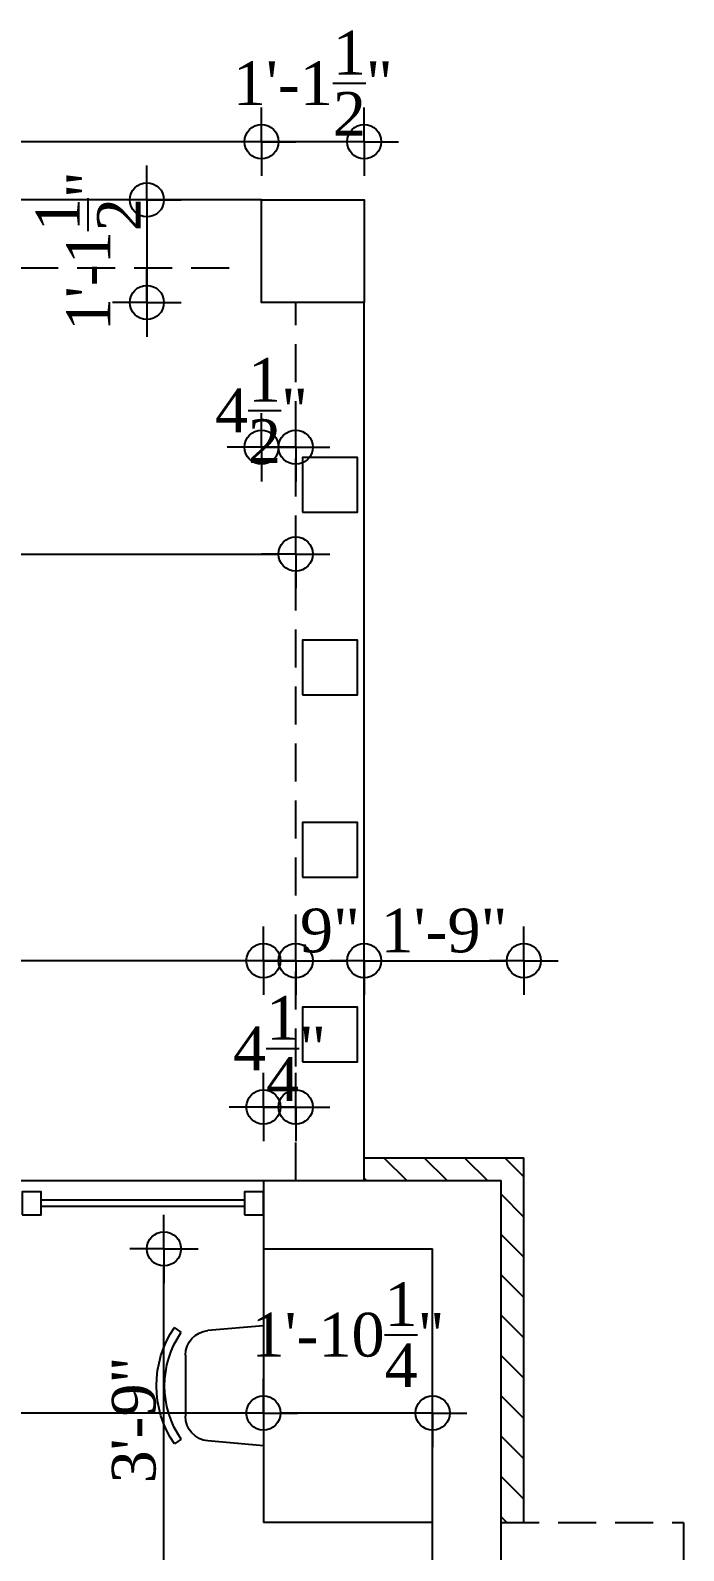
# Model space of a CAD drawing. Extents: x -4781 to 3971, y -2954 to -1072.
# Drawn here: x -2545.1 to -2459.2, y -1891.3 to -1691.4 of the extents above; entities that cross this region are included whole.
import ezdxf

# ---------------------------------------------------------------- set-up
doc = ezdxf.new("R2010")
doc.units = 0
doc.header["$LTSCALE"] = 20
doc.header["$MEASUREMENT"] = 0
doc.header["$PDMODE"] = 34
doc.linetypes.add('HIDDEN', pattern=[0.375, 0.25, -0.125])
doc.layers.get('0').update_dxf_attribs({"linetype": 'CONTINUOUS'})
doc.layers.get('DEFPOINTS').update_dxf_attribs({"linetype": 'CONTINUOUS'})
for name, color, linetype in [('CABINET', 1, 'CONTINUOUS'), ('DIMLINE', 254, 'CONTINUOUS'), ('FURN', 10, 'CONTINUOUS'), ('glass', 4, 'CONTINUOUS'), ('Roof lilne', 31, 'CONTINUOUS'), ('wall', 13, 'CONTINUOUS')]:
    doc.layers.add(name, color=color, linetype=linetype)
doc.styles.add('DIMTEXT', font='times_1.ttf')
doc.dimstyles.new('ARCH_48_0', dxfattribs={"dimtxt": 5.75, "dimasz": 2.25, "dimexe": 0.25, "dimexo": 0, "dimgap": 1, "dimtad": 1, "dimzin": 3, "dimdsep": 46, "dimlunit": 4, "dimtxsty": 'DIMTEXT', "dimblk": 'BLK', "dimcen": 0, "dimdle": 0.09375, "dimse1": 1, "dimse2": 1, "dimclrd": 254, "dimclrt": 3, "dimadec": 1, "dimazin": 0, "dimtfac": 1, "dimtix": 1, "dimtmove": 2, "dimatfit": 3, "dimldrblk": 'NONE', "dimfxl": 0.25, "dimtvp": 1.4625, "dimtolj": 1, "dimtzin": 15, "dimarcsym": 0})

# ---------------------------------------------------------------- blocks, each defined once
blk = doc.blocks.new('BLK')
for q in [(0, 2), (-2, 0), (2, 0), (0, -2)]:
    blk.add_line((0, 0), q)
blk.add_circle((0, 0), 1)
blk = doc.blocks.new('*D410')
at = {"layer": 'DEFPOINTS', "color": 0, "lineweight": -2, "transparency": 16777216}
for p in [(-2616.8, -1851.65), (-2527.55, -1851.65), (-2492.21, -1896.65)]:
    blk.add_point(p, dxfattribs=at)
at = {"layer": 'DIMLINE', "color": 254, "lineweight": -2, "transparency": 16777216}
blk.add_line((-2527.55, -1894.4), (-2527.55, -1853.9), dxfattribs=at)
at = {"layer": 'DIMLINE', "color": 254, "lineweight": -2, "transparency": 16777216, "xscale": 2.25, "yscale": 2.25, "zscale": 2.25}
for p, rotation in [((-2527.55, -1851.65), 90), ((-2527.55, -1896.65), 270)]:
    blk.add_blockref('BLK', p, dxfattribs=dict(at, rotation=rotation))
at = {"layer": 'DIMLINE', "color": 3, "lineweight": -2, "transparency": 16777216, "insert": (-2531.48, -1874.15), "char_height": 5.75, "attachment_point": 5, "rotation": 90, "style": 'DIMTEXT'}
blk.add_mtext('\\A1;3\'-9"', dxfattribs=at)
blk = doc.blocks.new('_None')
blk = doc.blocks.new('*D411')
at = {"layer": 'DEFPOINTS', "color": 0, "lineweight": -2, "transparency": 16777216}
for p in [(-2514.46, -1850.13), (-2514.46, -1873.25), (-2492.21, -1890.49)]:
    blk.add_point(p, dxfattribs=at)
at = {"layer": 'DIMLINE', "color": 254, "lineweight": -2, "transparency": 16777216}
blk.add_line((-2494.46, -1873.25), (-2512.21, -1873.25), dxfattribs=at)
at = {"layer": 'DIMLINE', "color": 254, "lineweight": -2, "transparency": 16777216, "xscale": 2.25, "yscale": 2.25, "zscale": 2.25, "rotation": 180}
blk.add_blockref('BLK', (-2514.46, -1873.25), dxfattribs=at)
at = {"layer": 'DIMLINE', "color": 254, "lineweight": -2, "transparency": 16777216, "xscale": 2.25, "yscale": 2.25, "zscale": 2.25}
blk.add_blockref('BLK', (-2492.21, -1873.25), dxfattribs=at)
at = {"layer": 'DIMLINE', "color": 3, "lineweight": -2, "transparency": 16777216, "insert": (-2503.33, -1862.94), "char_height": 5.75, "attachment_point": 5, "style": 'DIMTEXT'}
blk.add_mtext('\\A1;1\'-10{\\H1.000000x;\\S1/4;}"', dxfattribs=at)
blk = doc.blocks.new('*D412')
at = {"layer": 'DEFPOINTS', "color": 0, "lineweight": -2, "transparency": 16777216}
for p in [(-2514.46, -1847.15), (-2607.95, -1851.65), (-2607.95, -1873.25)]:
    blk.add_point(p, dxfattribs=at)
at = {"layer": 'DIMLINE', "color": 254, "lineweight": -2, "transparency": 16777216}
blk.add_line((-2516.71, -1873.25), (-2605.7, -1873.25), dxfattribs=at)
at = {"layer": 'DIMLINE', "color": 254, "lineweight": -2, "transparency": 16777216, "xscale": 2.25, "yscale": 2.25, "zscale": 2.25, "rotation": 180}
blk.add_blockref('BLK', (-2607.95, -1873.25), dxfattribs=at)
at = {"layer": 'DIMLINE', "color": 254, "lineweight": -2, "transparency": 16777216, "xscale": 2.25, "yscale": 2.25, "zscale": 2.25}
blk.add_blockref('BLK', (-2514.46, -1873.25), dxfattribs=at)
at = {"layer": 'DIMLINE', "color": 3, "lineweight": -2, "transparency": 16777216, "insert": (-2561.2, -1865.5), "char_height": 5.75, "attachment_point": 5, "style": 'DIMTEXT'}
blk.add_mtext('\\A1;7\'-9{\\H1.000000x;\\S1/2;}"', dxfattribs=at)
blk = doc.blocks.new('*D432')
at = {"layer": 'DEFPOINTS', "color": 0, "lineweight": -2, "transparency": 16777216}
for p in [(-2607.95, -1813.74), (-2514.46, -1842.65), (-2607.95, -1847.15)]:
    blk.add_point(p, dxfattribs=at)
at = {"layer": 'DIMLINE', "color": 254, "lineweight": -2, "transparency": 16777216}
blk.add_line((-2516.71, -1813.74), (-2605.7, -1813.74), dxfattribs=at)
at = {"layer": 'DIMLINE', "color": 254, "lineweight": -2, "transparency": 16777216, "xscale": 2.25, "yscale": 2.25, "zscale": 2.25, "rotation": 180}
blk.add_blockref('BLK', (-2607.95, -1813.74), dxfattribs=at)
at = {"layer": 'DIMLINE', "color": 254, "lineweight": -2, "transparency": 16777216, "xscale": 2.25, "yscale": 2.25, "zscale": 2.25}
blk.add_blockref('BLK', (-2514.46, -1813.74), dxfattribs=at)
at = {"layer": 'DIMLINE', "color": 3, "lineweight": -2, "transparency": 16777216, "insert": (-2561.2, -1805.98), "char_height": 5.75, "attachment_point": 5, "style": 'DIMTEXT'}
blk.add_mtext('\\A1;7\'-9{\\H1.000000x;\\S1/2;}"', dxfattribs=at)
blk = doc.blocks.new('*D433')
at = {"layer": 'DEFPOINTS', "color": 0, "lineweight": -2, "transparency": 16777216}
for p in [(-2501.21, -1813.74), (-2510.21, -1817.66), (-2501.21, -1820.18)]:
    blk.add_point(p, dxfattribs=at)
at = {"layer": 'DIMLINE', "color": 254, "lineweight": -2, "transparency": 16777216}
blk.add_line((-2507.96, -1813.74), (-2503.46, -1813.74), dxfattribs=at)
at = {"layer": 'DIMLINE', "color": 254, "lineweight": -2, "transparency": 16777216, "xscale": 2.25, "yscale": 2.25, "zscale": 2.25, "rotation": 180}
blk.add_blockref('BLK', (-2510.21, -1813.74), dxfattribs=at)
at = {"layer": 'DIMLINE', "color": 254, "lineweight": -2, "transparency": 16777216, "xscale": 2.25, "yscale": 2.25, "zscale": 2.25}
blk.add_blockref('BLK', (-2501.21, -1813.74), dxfattribs=at)
at = {"layer": 'DIMLINE', "color": 3, "lineweight": -2, "transparency": 16777216, "insert": (-2505.71, -1809.8), "char_height": 5.75, "attachment_point": 5, "style": 'DIMTEXT'}
blk.add_mtext('\\A1;9"', dxfattribs=at)
blk = doc.blocks.new('*D437')
at = {"layer": 'DEFPOINTS', "color": 0, "lineweight": -2, "transparency": 16777216}
for p in [(-2514.71, -1706), (-2514.71, -1713.65), (-2501.21, -1713.65)]:
    blk.add_point(p, dxfattribs=at)
at = {"layer": 'DIMLINE', "color": 254, "lineweight": -2, "transparency": 16777216}
for p, q in [((-2516.96, -1706), (-2519.21, -1706)), ((-2501.21, -1706), (-2514.71, -1706)), ((-2498.96, -1706), (-2496.71, -1706))]:
    blk.add_line(p, q, dxfattribs=at)
at = {"layer": 'DIMLINE', "color": 254, "lineweight": -2, "transparency": 16777216, "xscale": 2.25, "yscale": 2.25, "zscale": 2.25}
blk.add_blockref('BLK', (-2514.71, -1706), dxfattribs=at)
at = {"layer": 'DIMLINE', "color": 254, "lineweight": -2, "transparency": 16777216, "xscale": 2.25, "yscale": 2.25, "zscale": 2.25, "rotation": 180}
blk.add_blockref('BLK', (-2501.21, -1706), dxfattribs=at)
at = {"layer": 'DIMLINE', "color": 3, "lineweight": -2, "transparency": 16777216, "insert": (-2507.96, -1698.31), "char_height": 5.75, "attachment_point": 5, "style": 'DIMTEXT'}
blk.add_mtext('\\A1;1\'-1{\\H1.000000x;\\S1/2;}"', dxfattribs=at)
blk = doc.blocks.new('*D438')
at = {"layer": 'DEFPOINTS', "color": 0, "lineweight": -2, "transparency": 16777216}
for p in [(-2625.71, -1706), (-2625.71, -1713.65), (-2514.71, -1713.65)]:
    blk.add_point(p, dxfattribs=at)
at = {"layer": 'DIMLINE', "color": 254, "lineweight": -2, "transparency": 16777216}
blk.add_line((-2516.96, -1706), (-2623.46, -1706), dxfattribs=at)
at = {"layer": 'DIMLINE', "color": 254, "lineweight": -2, "transparency": 16777216, "xscale": 2.25, "yscale": 2.25, "zscale": 2.25, "rotation": 180}
blk.add_blockref('BLK', (-2625.71, -1706), dxfattribs=at)
at = {"layer": 'DIMLINE', "color": 254, "lineweight": -2, "transparency": 16777216, "xscale": 2.25, "yscale": 2.25, "zscale": 2.25}
blk.add_blockref('BLK', (-2514.71, -1706), dxfattribs=at)
at = {"layer": 'DIMLINE', "color": 3, "lineweight": -2, "transparency": 16777216, "insert": (-2570.21, -1702.07), "char_height": 5.75, "attachment_point": 5, "style": 'DIMTEXT'}
blk.add_mtext('\\A1;9\'-3"', dxfattribs=at)
blk = doc.blocks.new('*D439')
at = {"layer": 'DEFPOINTS', "color": 0, "lineweight": -2, "transparency": 16777216}
for p in [(-2510.46, -1713.65), (-2529.79, -1727.15), (-2510.46, -1727.15)]:
    blk.add_point(p, dxfattribs=at)
at = {"layer": 'DIMLINE', "color": 254, "lineweight": -2, "transparency": 16777216}
for p, q in [((-2529.79, -1711.4), (-2529.79, -1709.15)), ((-2529.79, -1713.65), (-2529.79, -1727.15)), ((-2529.79, -1729.4), (-2529.79, -1731.65))]:
    blk.add_line(p, q, dxfattribs=at)
at = {"layer": 'DIMLINE', "color": 254, "lineweight": -2, "transparency": 16777216, "xscale": 2.25, "yscale": 2.25, "zscale": 2.25}
for p, rotation in [((-2529.79, -1713.65), 270), ((-2529.79, -1727.15), 90)]:
    blk.add_blockref('BLK', p, dxfattribs=dict(at, rotation=rotation))
at = {"layer": 'DIMLINE', "color": 3, "lineweight": -2, "transparency": 16777216, "insert": (-2537.49, -1720.4), "char_height": 5.75, "attachment_point": 5, "rotation": 90, "style": 'DIMTEXT'}
blk.add_mtext('\\A1;1\'-1{\\H1.000000x;\\S1/2;}"', dxfattribs=at)
blk = doc.blocks.new('*D440')
at = {"layer": 'DEFPOINTS', "color": 0, "lineweight": -2, "transparency": 16777216}
for p in [(-2514.71, -1727.15), (-2510.21, -1727.15), (-2514.71, -1746.19)]:
    blk.add_point(p, dxfattribs=at)
at = {"layer": 'DIMLINE', "color": 254, "lineweight": -2, "transparency": 16777216}
for p, q in [((-2516.96, -1746.19), (-2519.21, -1746.19)), ((-2510.21, -1746.19), (-2514.71, -1746.19)), ((-2507.96, -1746.19), (-2505.71, -1746.19))]:
    blk.add_line(p, q, dxfattribs=at)
at = {"layer": 'DIMLINE', "color": 254, "lineweight": -2, "transparency": 16777216, "xscale": 2.25, "yscale": 2.25, "zscale": 2.25}
blk.add_blockref('BLK', (-2514.71, -1746.19), dxfattribs=at)
at = {"layer": 'DIMLINE', "color": 254, "lineweight": -2, "transparency": 16777216, "xscale": 2.25, "yscale": 2.25, "zscale": 2.25, "rotation": 180}
blk.add_blockref('BLK', (-2510.21, -1746.19), dxfattribs=at)
at = {"layer": 'DIMLINE', "color": 3, "lineweight": -2, "transparency": 16777216, "insert": (-2514.71, -1741.36), "char_height": 5.75, "attachment_point": 5, "style": 'DIMTEXT'}
blk.add_mtext('\\A1;4{\\H1.000000x;\\S1/2;}"', dxfattribs=at)
blk = doc.blocks.new('*D443')
at = {"layer": 'DEFPOINTS', "color": 0, "lineweight": -2, "transparency": 16777216}
for p in [(-2480.21, -1813.74), (-2480.21, -1839.65), (-2501.21, -1841.15)]:
    blk.add_point(p, dxfattribs=at)
at = {"layer": 'DIMLINE', "color": 254, "lineweight": -2, "transparency": 16777216}
blk.add_line((-2498.96, -1813.74), (-2482.46, -1813.74), dxfattribs=at)
at = {"layer": 'DIMLINE', "color": 254, "lineweight": -2, "transparency": 16777216, "xscale": 2.25, "yscale": 2.25, "zscale": 2.25, "rotation": 180}
blk.add_blockref('BLK', (-2501.21, -1813.74), dxfattribs=at)
at = {"layer": 'DIMLINE', "color": 254, "lineweight": -2, "transparency": 16777216, "xscale": 2.25, "yscale": 2.25, "zscale": 2.25}
blk.add_blockref('BLK', (-2480.21, -1813.74), dxfattribs=at)
at = {"layer": 'DIMLINE', "color": 3, "lineweight": -2, "transparency": 16777216, "insert": (-2490.71, -1809.8), "char_height": 5.75, "attachment_point": 5, "style": 'DIMTEXT'}
blk.add_mtext('\\A1;1\'-9"', dxfattribs=at)
blk = doc.blocks.new('A$C10F2659E')
at = {"layer": 'CABINET'}
for p, q in [((0, 15.78), (7.3, 15.14)), ((10.81, 14.93), (11.7, 15.54)), ((10.27, 3.87), (10.27, 11.9)), ((0, 0), (7.3, 0.63)), ((10.81, 0.85), (11.7, 0.23))]:
    blk.add_line(p, q, dxfattribs=at)
at = {"layer": 'CABINET', "extrusion": (0, 0, -1)}
for centre, major_axis, start_param, end_param in [((7.02, 11.9), (2.3, 2.3), -0.69866, 0.785398), ((0.52, 7.89), (-8.82, 8.82), 1.756144, 2.956245), ((0.52, 7.89), (-9.58, 9.58), 1.756144, 2.956245), ((7.02, 3.87), (-2.3, 2.3), 2.356194, 3.840252)]:
    blk.add_ellipse(centre, major_axis=major_axis, ratio=1, start_param=start_param, end_param=end_param, dxfattribs=at)
blk = doc.blocks.new('*D479')
at = {"layer": 'DEFPOINTS', "color": 0, "lineweight": -2, "transparency": 16777216}
for p in [(-2510.21, -1760.24), (-2630.21, -1771.74), (-2510.21, -1784.9)]:
    blk.add_point(p, dxfattribs=at)
at = {"layer": 'DIMLINE', "color": 254, "lineweight": -2, "transparency": 16777216}
blk.add_line((-2627.96, -1760.24), (-2512.46, -1760.24), dxfattribs=at)
at = {"layer": 'DIMLINE', "color": 254, "lineweight": -2, "transparency": 16777216, "xscale": 2.25, "yscale": 2.25, "zscale": 2.25, "rotation": 180}
blk.add_blockref('BLK', (-2630.21, -1760.24), dxfattribs=at)
at = {"layer": 'DIMLINE', "color": 254, "lineweight": -2, "transparency": 16777216, "xscale": 2.25, "yscale": 2.25, "zscale": 2.25}
blk.add_blockref('BLK', (-2510.21, -1760.24), dxfattribs=at)
at = {"layer": 'DIMLINE', "color": 3, "lineweight": -2, "transparency": 16777216, "insert": (-2570.21, -1756.32), "char_height": 5.75, "attachment_point": 5, "style": 'DIMTEXT'}
blk.add_mtext('\\A1;10\'-0"', dxfattribs=at)
blk = doc.blocks.new('*D490')
at = {"layer": 'DEFPOINTS', "color": 0, "lineweight": -2, "transparency": 16777216}
for p in [(-2510.21, -1832.99), (-2514.46, -1842.65), (-2510.21, -1842.65)]:
    blk.add_point(p, dxfattribs=at)
at = {"layer": 'DIMLINE', "color": 254, "lineweight": -2, "transparency": 16777216}
for p, q in [((-2516.71, -1832.99), (-2518.96, -1832.99)), ((-2514.46, -1832.99), (-2510.21, -1832.99)), ((-2507.96, -1832.99), (-2505.71, -1832.99))]:
    blk.add_line(p, q, dxfattribs=at)
at = {"layer": 'DIMLINE', "color": 254, "lineweight": -2, "transparency": 16777216, "xscale": 2.25, "yscale": 2.25, "zscale": 2.25}
blk.add_blockref('BLK', (-2514.46, -1832.99), dxfattribs=at)
at = {"layer": 'DIMLINE', "color": 254, "lineweight": -2, "transparency": 16777216, "xscale": 2.25, "yscale": 2.25, "zscale": 2.25, "rotation": 180}
blk.add_blockref('BLK', (-2510.21, -1832.99), dxfattribs=at)
at = {"layer": 'DIMLINE', "color": 3, "lineweight": -2, "transparency": 16777216, "insert": (-2512.33, -1825.29), "char_height": 5.75, "attachment_point": 5, "style": 'DIMTEXT'}
blk.add_mtext('\\A1;4{\\H1.000000x;\\S1/4;}"', dxfattribs=at)

msp = doc.modelspace()

# ---------------------------------------------------------------- hatches: boundary and pattern name
at = {"lineweight": -2}
h = msp.add_hatch(dxfattribs=at)
h.set_pattern_fill('ANSI31', color=8, scale=30, style=0)
h.set_pattern_definition([(135, (-4773.7534, -1001.7172), (2.6516504, 2.6516504), [])])
h.paths.add_polyline_path([(-2480.207, -1887.654), (-2480.207, -1839.654), (-2501.207, -1839.654), (-2501.207, -1842.654), (-2483.207, -1842.654), (-2483.207, -1887.654)])

# ---------------------------------------------------------------- linework, layer by layer
for p, q in [((-2514.707, -1713.654), (-2625.707, -1713.654)), ((-2501.207, -1842.654), (-2501.207, -1727.154)), ((-2607.952, -1842.654), (-2514.457, -1842.654))]:
    msp.add_line(p, q)
at = {"linetype": 'HIDDEN'}
for p, q in [((-2518.957, -1722.654), (-2625.707, -1722.654)), ((-2510.207, -1842.654), (-2510.207, -1727.154))]:
    msp.add_line(p, q, dxfattribs=at)
at = {"lineweight": -2}
for points in [[(-2509.307, -1754.754), (-2502.107, -1754.754), (-2502.107, -1747.554), (-2509.307, -1747.554)], [(-2509.307, -1778.754), (-2502.107, -1778.754), (-2502.107, -1771.554), (-2509.307, -1771.554)], [(-2509.307, -1802.754), (-2502.107, -1802.754), (-2502.107, -1795.554), (-2509.307, -1795.554)], [(-2509.307, -1827.054), (-2502.107, -1827.054), (-2502.107, -1819.854), (-2509.307, -1819.854)]]:
    msp.add_lwpolyline(points, close=True, dxfattribs=at)
at = {"color": 2, "lineweight": -2}
for points in [[(-2546.207, -1847.154), (-2543.707, -1847.154), (-2543.707, -1844.154), (-2546.207, -1844.154)], [(-2516.957, -1847.154), (-2514.457, -1847.154), (-2514.457, -1844.154), (-2516.957, -1844.154)]]:
    msp.add_lwpolyline(points, close=True, dxfattribs=at)
at = {"layer": 'CABINET'}
for p in [(-2514.457, -1851.654), (-2492.207, -1887.654)]:
    msp.add_line(p, (-2514.457, -1887.654), dxfattribs=at)
at = {"layer": 'glass', "lineweight": -2}
msp.add_lwpolyline([(-2516.957, -1846.095), (-2543.707, -1846.095), (-2543.707, -1845.213), (-2516.957, -1845.213)], close=True, dxfattribs=at)
at = {"layer": 'Roof lilne', "linetype": 'HIDDEN'}
for p, q in [((-2483.207, -1887.654), (-2459.207, -1887.654)), ((-2459.207, -1887.654), (-2459.207, -1929.654))]:
    msp.add_line(p, q, dxfattribs=at)
at = {"layer": 'wall'}
for p, q in [((-2501.207, -1839.654), (-2480.207, -1839.654)), ((-2514.457, -1842.654), (-2514.457, -1851.654)), ((-2483.207, -1896.654), (-2483.207, -1842.654)), ((-2492.207, -1896.654), (-2492.207, -1851.654)), ((-2483.207, -1887.654), (-2480.207, -1887.654))]:
    msp.add_line(p, q, dxfattribs=at)
at = {"layer": 'wall', "lineweight": -2}
for p, q in [((-2501.207, -1842.654), (-2501.207, -1839.654)), ((-2480.207, -1887.654), (-2480.207, -1839.654)), ((-2514.457, -1842.654), (-2483.207, -1842.654)), ((-2514.457, -1851.654), (-2492.207, -1851.654))]:
    msp.add_line(p, q, dxfattribs=at)
msp.add_lwpolyline([(-2501.207, -1727.154), (-2514.707, -1727.154), (-2514.707, -1713.654), (-2501.207, -1713.654), (-2501.207, -1727.154)], dxfattribs=at)

# ---------------------------------------------------------------- block references
at = {"layer": 'FURN', "rotation": 180}
msp.add_blockref('A$C10F2659E', (-2514.457, -1861.767), dxfattribs=at)

# ---------------------------------------------------------------- dimensions: what is measured, and where the dimension line sits
at = {"layer": 'DIMLINE', "lineweight": -2}
for base, p1, p2, angle, picture, middle in [((-2514.707, -1706.002), (-2501.207, -1713.654), (-2514.707, -1713.654), 180, '*D437', (-2507.957, -1698.306)), ((-2625.707, -1706.002), (-2514.707, -1713.654), (-2625.707, -1713.654), 180, '*D438', (-2570.207, -1702.069)), ((-2529.79, -1727.154), (-2510.457, -1713.654), (-2510.457, -1727.154), 90, '*D439', (-2537.486, -1720.404)), ((-2607.952171, -1813.736766), (-2514.457172, -1842.654128), (-2607.952171, -1847.154128), 180, '*D432', (-2561.204671, -1805.982831)), ((-2501.207, -1813.737), (-2510.207, -1817.662), (-2501.207, -1820.179), 180, '*D433', (-2505.707, -1809.804)), ((-2527.547, -1851.654), (-2492.207, -1896.654), (-2616.797, -1851.654), 90, '*D410', (-2531.48, -1874.154)), ((-2607.952171, -1873.253962), (-2514.457172, -1847.154128), (-2607.952171, -1851.654128), 180, '*D412', (-2561.204671, -1865.500027))]:
    dim = msp.add_linear_dim(base=base, p1=p1, p2=p2, angle=angle, dimstyle='ARCH_48_0', override={"dimfxl": 0.18}, dxfattribs=at)
    dim.commit()
    dim.dimension.update_dxf_attribs({"geometry": picture, "text_midpoint": middle})
for base, p1, p2, picture, middle in [((-2514.707, -1746.185), (-2510.207, -1727.154), (-2514.707, -1727.154), '*D440', (-2514.707, -1741.359)), ((-2514.457, -1873.254), (-2492.207, -1890.495), (-2514.457, -1850.127), '*D411', (-2503.332, -1862.941))]:
    dim = msp.add_linear_dim(base=base, p1=p1, p2=p2, angle=180, dimstyle='ARCH_48_0', override={"dimfxl": 0.18}, dxfattribs=at)
    dim.commit()
    dim.dimension.update_dxf_attribs({"geometry": picture, "text_midpoint": middle, "dimtype": 160})
for base, p1, p2, picture, middle in [((-2510.207, -1760.243), (-2630.207, -1771.739), (-2510.207, -1784.904), '*D479', (-2570.207, -1756.319)), ((-2480.207, -1813.737), (-2501.207, -1841.154), (-2480.207, -1839.654), '*D443', (-2490.707, -1809.804))]:
    dim = msp.add_linear_dim(base=base, p1=p1, p2=p2, dimstyle='ARCH_48_0', override={"dimfxl": 0.18}, dxfattribs=at)
    dim.commit()
    dim.dimension.update_dxf_attribs({"geometry": picture, "text_midpoint": middle})
dim = msp.add_linear_dim(base=(-2510.207, -1832.985), p1=(-2514.457, -1842.654), p2=(-2510.207, -1842.654), dimstyle='ARCH_48_0', dxfattribs=at)
dim.commit()
dim.dimension.update_dxf_attribs({"geometry": '*D490', "text_midpoint": (-2512.332, -1825.289)})

doc.saveas('drawing.dxf')
